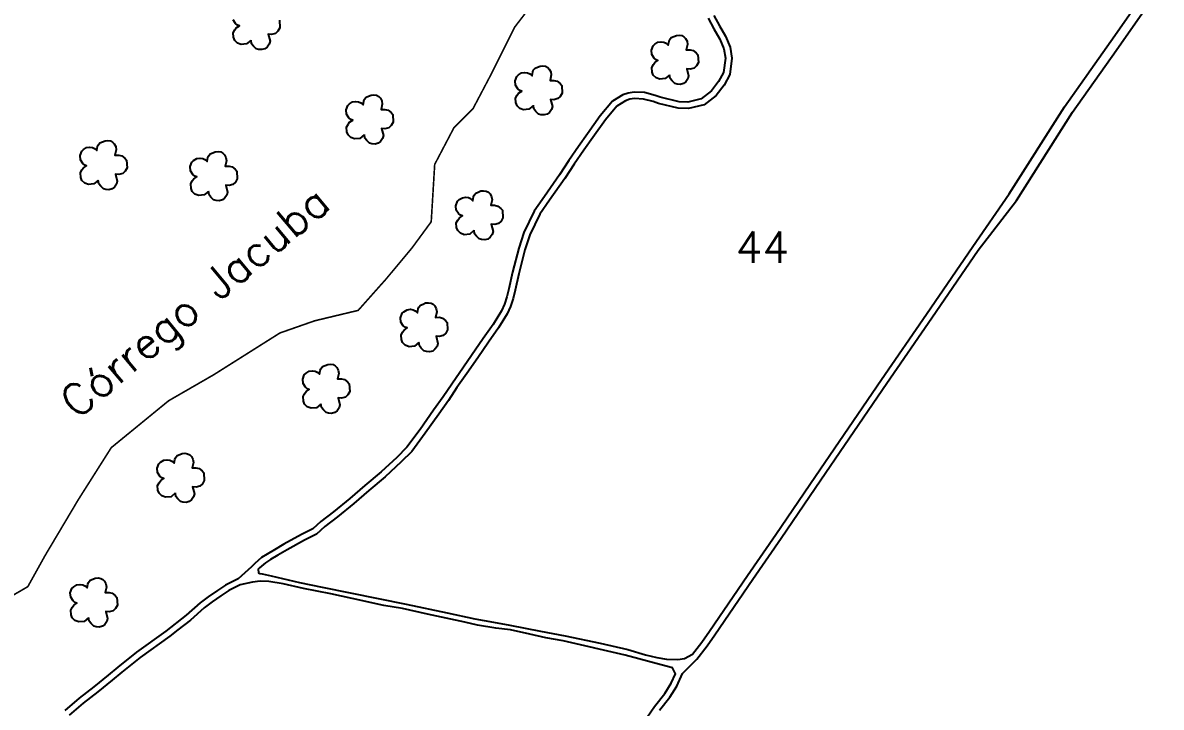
# Model space of a CAD drawing. Extents: x 745198 to 748348, y 7820251 to 7824706.
# Drawn here: x 746280 to 746989, y 7821299 to 7821725 of the extents above; entities that cross this region are included whole.
import ezdxf

# ---------------------------------------------------------------- set-up
doc = ezdxf.new("R2010")
doc.units = 0
doc.header["$MEASUREMENT"] = 0
doc.linetypes.add('CONTINUO', pattern=[0])
for name, color, linetype in [('0114000438', 1, 'Continuous'), ('0114000438044', 5, 'Continuous'), ('0114000438045', 5, 'Continuous'), ('CORREGO', 174, 'Continuous'), ('SIMBOLO ARVORE', 118, 'Continuous'), ('TEXTO_NUN_TAL', 7, 'Continuous')]:
    doc.layers.add(name, color=color, linetype=linetype)
doc.layers.add('TEXTO_DIVERSOS', color=7, linetype='Continuous', lineweight=5)
doc.styles.add('SIMPLEX', font='simplex', dxfattribs={"height": 0.2})

msp = doc.modelspace()

# ---------------------------------------------------------------- linework, layer by layer
at = {"layer": '0114000438'}
for points in [[(746676.5, 7821296.87), (746682.94, 7821305.06), (746687.31, 7821311.89), (746690.86, 7821319.7), (746699.66, 7821328.67), (746706.09, 7821336.94), (746710.9, 7821343.95), (746734.59, 7821378.61), (746752.16, 7821404.19), (746776.87, 7821440.47), (746791.61, 7821462.08), (746817.99, 7821500.6), (746846.17, 7821541.37), (746875.02, 7821583.49), (746898.87, 7821614.53), (746933.78, 7821669.49), (746960.86, 7821707.84), (746989.01, 7821748.22)], [(746706.69, 7821727.98), (746710.37, 7821721.28), (746713.97, 7821714.99), (746716.56, 7821708.88), (746717.49, 7821703.11), (746716.34, 7821694.26), (746713.28, 7821688.54), (746708.92, 7821682.7), (746702.51, 7821677.68), (746694.04, 7821675.68), (746688.68, 7821675.93), (746676.89, 7821678.71), (746673.69, 7821679.86), (746667.07, 7821681.63), (746660.58, 7821681.92), (746657.02, 7821681.38), (746653.58, 7821680.27), (746647.2, 7821676.25), (746639.56, 7821667.16), (746631.59, 7821656.01), (746625.95, 7821648.01), (746620.06, 7821639.34), (746614.1, 7821630.49), (746604.73, 7821616.92), (746598.44, 7821607.85), (746591.97, 7821594.47), (746588.72, 7821584.85), (746584.88, 7821569.7), (746582.67, 7821559.48), (746581.39, 7821554.49), (746579.91, 7821549.84), (746578.02, 7821545.64), (746572.82, 7821537.28), (746566.59, 7821528.43), (746546.99, 7821500.11), (746541.63, 7821492.14), (746535.75, 7821483.75), (746527.33, 7821471.83), (746519.07, 7821460.76), (746512.77, 7821454.44), (746503, 7821445.33), (746492.84, 7821436.88), (746483.51, 7821428.81), (746473.4, 7821420.41), (746465.49, 7821414.42), (746460.48, 7821410), (746453.33, 7821406.48), (746442.47, 7821400.36), (746436.58, 7821396.91), (746432.11, 7821394.2), (746428.59, 7821392.01), (746424.39, 7821388.41), (746422.35, 7821386.18), (746413.93, 7821378.77), (746406.13, 7821374.88), (746401.03, 7821371.47), (746395.37, 7821367.6), (746390.23, 7821363.8), (746381.62, 7821356.14), (746368.95, 7821346.24), (746350.57, 7821333.02), (746338.99, 7821323.65), (746333.04, 7821318.73), (746324.06, 7821311.46), (746314.88, 7821304.46), (746305.95, 7821296.77)]]:
    msp.add_lwpolyline(points, dxfattribs=at)
at = {"layer": '0114000438044', "color": 5}
msp.add_lwpolyline([(746710.29, 7821729.73), (746713.86, 7821723.24), (746717.56, 7821716.77), (746720.43, 7821710), (746721.53, 7821703.17), (746720.21, 7821693.02), (746716.67, 7821686.39), (746711.81, 7821679.88), (746704.29, 7821673.99), (746694.42, 7821671.65), (746688.13, 7821671.95), (746675.76, 7821674.87), (746672.5, 7821676.03), (746666.46, 7821677.65), (746660.79, 7821677.91), (746657.94, 7821677.47), (746655.29, 7821676.62), (746649.86, 7821673.2), (746642.72, 7821664.7), (746634.85, 7821653.69), (746629.24, 7821645.74), (746623.37, 7821637.09), (746617.4, 7821628.23), (746608.02, 7821614.64), (746601.91, 7821605.83), (746595.68, 7821592.96), (746592.56, 7821583.72), (746588.78, 7821568.78), (746586.56, 7821558.56), (746585.24, 7821553.39), (746583.65, 7821548.41), (746581.56, 7821543.76), (746576.16, 7821535.07), (746569.87, 7821526.14), (746563.22, 7821516.53), (746556.41, 7821506.69), (746550.29, 7821497.86), (746544.92, 7821489.87), (746539.02, 7821481.44), (746530.56, 7821469.48), (746522.11, 7821458.14), (746515.55, 7821451.57), (746505.65, 7821442.33), (746495.43, 7821433.82), (746486.1, 7821425.76), (746475.89, 7821417.28), (746468.02, 7821411.32), (746462.73, 7821406.65), (746455.2, 7821402.94), (746444.46, 7821396.89), (746438.62, 7821393.47), (746434.2, 7821390.79), (746430.96, 7821388.78), (746427.18, 7821385.53), (746426.48, 7821384.76), (746426.65, 7821382.52), (746427.57, 7821382.14), (746428.95, 7821381.92), (746434.49, 7821380.58), (746452.29, 7821376.48), (746466.36, 7821373.52), (746518.55, 7821362.96), (746544.22, 7821357.57), (746561.51, 7821353.82), (746573.05, 7821351.8), (746583.14, 7821349.91), (746602.38, 7821346.07), (746617.78, 7821343.28), (746639.53, 7821338.65), (746656.73, 7821334.64), (746667.75, 7821331.49), (746674.77, 7821329.84), (746680.8, 7821328.78), (746687.96, 7821328.47), (746691.97, 7821329.08), (746697.02, 7821331.79), (746702.86, 7821339.3), (746707.6, 7821346.21), (746731.29, 7821380.87), (746748.86, 7821406.45), (746773.56, 7821442.72), (746788.31, 7821464.34), (746814.69, 7821502.87), (746842.87, 7821543.64), (746871.72, 7821585.75), (746894.29, 7821618.53), (746928.84, 7821672.89), (746957.62, 7821713.62), (746987.27, 7821756.29)], dxfattribs=at)
at = {"layer": '0114000438045', "color": 5}
msp.add_lwpolyline([(746662, 7821282.65), (746673.27, 7821299.23), (746679.67, 7821307.38), (746683.79, 7821313.8), (746686.43, 7821319.63), (746684.59, 7821323.35), (746677.45, 7821325.27), (746655.14, 7821331.19), (746616.36, 7821340.11), (746605.71, 7821342.06), (746595.59, 7821344.34), (746583.64, 7821346.92), (746574.49, 7821348.09), (746563.05, 7821350), (746555.21, 7821351.8), (746543.61, 7821354.19), (746531.87, 7821356.66), (746516.25, 7821360.24), (746504.77, 7821362.24), (746484.93, 7821366.6), (746471.71, 7821369.32), (746454.72, 7821372.66), (746441.93, 7821375.61), (746433.06, 7821377.2), (746427.74, 7821377.28), (746422.82, 7821376.77), (746415.3, 7821374.99), (746408.14, 7821371.41), (746403.27, 7821368.15), (746397.69, 7821364.34), (746392.76, 7821360.69), (746384.19, 7821353.07), (746376.35, 7821346.94), (746371.35, 7821343.04), (746353, 7821329.84), (746341.53, 7821320.55), (746335.57, 7821315.63), (746326.53, 7821308.31), (746317.4, 7821301.35), (746308.69, 7821293.86)], dxfattribs=at)
at = {"layer": 'CORREGO', "const_width": 1}
msp.add_lwpolyline([(746249.34, 7821354.38), (746282.92, 7821373.87), (746293.75, 7821393.35), (746314.34, 7821427.99), (746334.92, 7821460.47), (746370.67, 7821489.7), (746398.83, 7821505.94), (746440, 7821531.92), (746461.66, 7821539.5), (746488.74, 7821545.99), (746506.08, 7821565.48), (746522.33, 7821584.97), (746534.24, 7821601.2), (746536.41, 7821636.93), (746548.33, 7821659.66), (746560.24, 7821671.57), (746571.07, 7821692.14), (746586.24, 7821722.45), (746597.07, 7821736.52)], dxfattribs=at)
at = {"layer": 'SIMBOLO ARVORE', "linetype": 'CONTINUO'}
for points in [[(746421.9, 7821714.18, 0), (746419.26, 7821711.97, 0), (746415.9, 7821711.58, 0), (746413.5, 7821712.51, 0), (746411.81, 7821714.18, 0), (746411.11, 7821716.09, 0), (746410.92, 7821718.91, 0), (746411.83, 7821720.69, 0), (746412.8, 7821722.01, 0), (746414.73, 7821723.32, 0), (746413.5, 7821723.71, 0), (746412.29, 7821724.72, 0), (746410.86, 7821726.96, 0)], [(746439.65, 7821726.79, 0), (746439.93, 7821722.08, 0), (746438.77, 7821719.97, 0), (746437.24, 7821718.56, 0), (746434.82, 7821717.91, 0), (746432.7, 7821718.1, 0), (746433.83, 7821713.69, 0), (746433.31, 7821711.82, 0), (746432.04, 7821710.02, 0), (746430.64, 7821708.91, 0), (746428.64, 7821708.42, 0), (746426.67, 7821708.54, 0), (746425.19, 7821708.96, 0), (746423.49, 7821710.63, 0), (746422.33, 7821712.13, 0), (746421.98, 7821714.41, 0)], [(746682.68, 7821692.57, 0), (746680.04, 7821690.35, 0), (746676.68, 7821689.96, 0), (746674.28, 7821690.89, 0), (746672.59, 7821692.56, 0), (746671.89, 7821694.47, 0), (746671.7, 7821697.29, 0), (746672.61, 7821699.08, 0), (746673.58, 7821700.39, 0), (746675.51, 7821701.7, 0), (746674.28, 7821702.1, 0), (746673.07, 7821703.1, 0), (746671.64, 7821705.35, 0), (746671.38, 7821708.02, 0), (746672.41, 7821710.81, 0), (746673.49, 7821711.81, 0), (746675.47, 7821713.02, 0), (746677.54, 7821713.29, 0), (746679.19, 7821713.06, 0), (746680.5, 7821712.45, 0), (746681.94, 7821711.17, 0), (746682.37, 7821713.62, 0), (746682.73, 7821714.6, 0), (746683.8, 7821715.95, 0), (746685.4, 7821716.54, 0), (746686.96, 7821717.23, 0), (746688.71, 7821717.39, 0), (746690.36, 7821717.15, 0), (746691.71, 7821716.44, 0), (746692.71, 7821715.36, 0), (746693.59, 7821713.63, 0), (746693.93, 7821711.71, 0), (746693.13, 7821708.29, 0), (746695.53, 7821708.32, 0), (746697.52, 7821707.85, 0), (746699.39, 7821706.36, 0), (746700.43, 7821705.18, 0), (746700.71, 7821700.46, 0), (746699.55, 7821698.35, 0), (746698.02, 7821696.94, 0), (746695.6, 7821696.3, 0), (746693.48, 7821696.48, 0), (746694.61, 7821692.08, 0), (746694.09, 7821690.2, 0), (746692.82, 7821688.41, 0), (746691.42, 7821687.29, 0), (746689.42, 7821686.8, 0), (746687.45, 7821686.92, 0), (746685.97, 7821687.34, 0), (746684.27, 7821689.01, 0), (746683.11, 7821690.51, 0), (746682.76, 7821692.79, 0)], [(746597.79, 7821673.51, 0), (746595.14, 7821671.29, 0), (746591.79, 7821670.9, 0), (746589.39, 7821671.83, 0), (746587.7, 7821673.5, 0), (746586.99, 7821675.41, 0), (746586.8, 7821678.23, 0), (746587.72, 7821680.02, 0), (746588.69, 7821681.33, 0), (746590.62, 7821682.65, 0), (746589.39, 7821683.04, 0), (746588.18, 7821684.04, 0), (746586.75, 7821686.29, 0), (746586.49, 7821688.97, 0), (746587.52, 7821691.75, 0), (746588.6, 7821692.75, 0), (746590.58, 7821693.96, 0), (746592.65, 7821694.24, 0), (746594.3, 7821694, 0), (746595.61, 7821693.39, 0), (746597.05, 7821692.11, 0), (746597.48, 7821694.56, 0), (746597.84, 7821695.54, 0), (746598.91, 7821696.9, 0), (746600.51, 7821697.48, 0), (746602.07, 7821698.17, 0), (746603.82, 7821698.33, 0), (746605.47, 7821698.1, 0), (746606.82, 7821697.38, 0), (746607.82, 7821696.3, 0), (746608.7, 7821694.58, 0), (746609.04, 7821692.65, 0), (746608.24, 7821689.23, 0), (746610.64, 7821689.27, 0), (746612.63, 7821688.79, 0), (746614.5, 7821687.3, 0), (746615.54, 7821686.12, 0), (746615.82, 7821681.4, 0), (746614.66, 7821679.29, 0), (746613.13, 7821677.88, 0), (746610.71, 7821677.24, 0), (746608.59, 7821677.42, 0), (746609.72, 7821673.02, 0), (746609.2, 7821671.14, 0), (746607.93, 7821669.35, 0), (746606.53, 7821668.23, 0), (746604.53, 7821667.74, 0), (746602.56, 7821667.86, 0), (746601.08, 7821668.28, 0), (746599.38, 7821669.95, 0), (746598.22, 7821671.45, 0), (746597.87, 7821673.74, 0)], [(746492.52, 7821655.37, 0), (746489.87, 7821653.15, 0), (746486.51, 7821652.77, 0), (746484.12, 7821653.7, 0), (746482.42, 7821655.36, 0), (746481.72, 7821657.28, 0), (746481.53, 7821660.1, 0), (746482.45, 7821661.88, 0), (746483.41, 7821663.2, 0), (746485.35, 7821664.51, 0), (746484.12, 7821664.9, 0), (746482.9, 7821665.9, 0), (746481.48, 7821668.15, 0), (746481.22, 7821670.83, 0), (746482.25, 7821673.62, 0), (746483.33, 7821674.62, 0), (746485.3, 7821675.82, 0), (746487.37, 7821676.1, 0), (746489.03, 7821675.86, 0), (746490.34, 7821675.26, 0), (746491.77, 7821673.98, 0), (746492.2, 7821676.42, 0), (746492.57, 7821677.4, 0), (746493.64, 7821678.76, 0), (746495.24, 7821679.34, 0), (746496.79, 7821680.04, 0), (746498.55, 7821680.2, 0), (746500.2, 7821679.96, 0), (746501.55, 7821679.25, 0), (746502.55, 7821678.17, 0), (746503.42, 7821676.44, 0), (746503.77, 7821674.52, 0), (746502.97, 7821671.09, 0), (746505.37, 7821671.13, 0), (746507.36, 7821670.65, 0), (746509.23, 7821669.17, 0), (746510.27, 7821667.98, 0), (746510.55, 7821663.27, 0), (746509.39, 7821661.15, 0), (746507.85, 7821659.75, 0), (746505.44, 7821659.1, 0), (746503.32, 7821659.29, 0), (746504.45, 7821654.88, 0), (746503.93, 7821653.01, 0), (746502.66, 7821651.21, 0), (746501.25, 7821650.1, 0), (746499.26, 7821649.61, 0), (746497.29, 7821649.73, 0), (746495.8, 7821650.15, 0), (746494.11, 7821651.81, 0), (746492.95, 7821653.32, 0), (746492.6, 7821655.6, 0)], [(746326.76, 7821626.95, 0), (746324.12, 7821624.73, 0), (746320.76, 7821624.34, 0), (746318.37, 7821625.27, 0), (746316.67, 7821626.94, 0), (746315.97, 7821628.85, 0), (746315.78, 7821631.67, 0), (746316.69, 7821633.45, 0), (746317.66, 7821634.77, 0), (746319.59, 7821636.08, 0), (746318.36, 7821636.48, 0), (746317.15, 7821637.48, 0), (746315.72, 7821639.73, 0), (746315.46, 7821642.4, 0), (746316.49, 7821645.19, 0), (746317.58, 7821646.19, 0), (746319.55, 7821647.4, 0), (746321.62, 7821647.67, 0), (746323.28, 7821647.44, 0), (746324.58, 7821646.83, 0), (746326.02, 7821645.55, 0), (746326.45, 7821648, 0), (746326.82, 7821648.98, 0), (746327.89, 7821650.33, 0), (746329.48, 7821650.92, 0), (746331.04, 7821651.61, 0), (746332.79, 7821651.77, 0), (746334.45, 7821651.53, 0), (746335.79, 7821650.82, 0), (746336.79, 7821649.74, 0), (746337.67, 7821648.01, 0), (746338.01, 7821646.09, 0), (746337.22, 7821642.67, 0), (746339.62, 7821642.7, 0), (746341.6, 7821642.23, 0), (746343.47, 7821640.74, 0), (746344.51, 7821639.56, 0), (746344.79, 7821634.84, 0), (746343.64, 7821632.73, 0), (746342.1, 7821631.32, 0), (746339.68, 7821630.68, 0), (746337.56, 7821630.86, 0), (746338.69, 7821626.46, 0), (746338.17, 7821624.58, 0), (746336.9, 7821622.79, 0), (746335.5, 7821621.67, 0), (746333.51, 7821621.18, 0), (746331.53, 7821621.3, 0), (746330.05, 7821621.72, 0), (746328.35, 7821623.39, 0), (746327.2, 7821624.89, 0), (746326.84, 7821627.17, 0)], [(746395.42, 7821620.09, 0), (746392.77, 7821617.87, 0), (746389.42, 7821617.48, 0), (746387.02, 7821618.41, 0), (746385.33, 7821620.08, 0), (746384.62, 7821621.99, 0), (746384.43, 7821624.81, 0), (746385.35, 7821626.59, 0), (746386.32, 7821627.91, 0), (746388.25, 7821629.22, 0), (746387.02, 7821629.61, 0), (746385.81, 7821630.62, 0), (746384.38, 7821632.87, 0), (746384.12, 7821635.54, 0), (746385.15, 7821638.33, 0), (746386.23, 7821639.33, 0), (746388.2, 7821640.53, 0), (746390.28, 7821640.81, 0), (746391.93, 7821640.58, 0), (746393.24, 7821639.97, 0), (746394.67, 7821638.69, 0), (746395.11, 7821641.14, 0), (746395.47, 7821642.11, 0), (746396.54, 7821643.47, 0), (746398.14, 7821644.06, 0), (746399.7, 7821644.75, 0), (746401.45, 7821644.91, 0), (746403.1, 7821644.67, 0), (746404.45, 7821643.96, 0), (746405.45, 7821642.88, 0), (746406.32, 7821641.15, 0), (746406.67, 7821639.23, 0), (746405.87, 7821635.8, 0), (746408.27, 7821635.84, 0), (746410.26, 7821635.36, 0), (746412.13, 7821633.88, 0), (746413.17, 7821632.7, 0), (746413.45, 7821627.98, 0), (746412.29, 7821625.87, 0), (746410.76, 7821624.46, 0), (746408.34, 7821623.81, 0), (746406.22, 7821624, 0), (746407.35, 7821619.6, 0), (746406.83, 7821617.72, 0), (746405.56, 7821615.93, 0), (746404.16, 7821614.81, 0), (746402.16, 7821614.32, 0), (746400.19, 7821614.44, 0), (746398.71, 7821614.86, 0), (746397.01, 7821616.53, 0), (746395.85, 7821618.03, 0), (746395.5, 7821620.31, 0)], [(746560.87, 7821595.72, 0), (746558.22, 7821593.5, 0), (746554.87, 7821593.11, 0), (746552.47, 7821594.04, 0), (746550.78, 7821595.71, 0), (746550.07, 7821597.62, 0), (746549.88, 7821600.45, 0), (746550.8, 7821602.23, 0), (746551.77, 7821603.55, 0), (746553.7, 7821604.86, 0), (746552.47, 7821605.25, 0), (746551.26, 7821606.25, 0), (746549.83, 7821608.5, 0), (746549.57, 7821611.18, 0), (746550.6, 7821613.97, 0), (746551.68, 7821614.96, 0), (746553.65, 7821616.17, 0), (746555.73, 7821616.45, 0), (746557.38, 7821616.21, 0), (746558.69, 7821615.61, 0), (746560.12, 7821614.32, 0), (746560.56, 7821616.77, 0), (746560.92, 7821617.75, 0), (746561.99, 7821619.11, 0), (746563.59, 7821619.69, 0), (746565.15, 7821620.38, 0), (746566.9, 7821620.54, 0), (746568.55, 7821620.31, 0), (746569.9, 7821619.6, 0), (746570.9, 7821618.52, 0), (746571.77, 7821616.79, 0), (746572.12, 7821614.87, 0), (746571.32, 7821611.44, 0), (746573.72, 7821611.48, 0), (746575.71, 7821611, 0), (746577.58, 7821609.52, 0), (746578.62, 7821608.33, 0), (746578.9, 7821603.61, 0), (746577.74, 7821601.5, 0), (746576.21, 7821600.09, 0), (746573.79, 7821599.45, 0), (746571.67, 7821599.64, 0), (746572.8, 7821595.23, 0), (746572.28, 7821593.35, 0), (746571.01, 7821591.56, 0), (746569.61, 7821590.44, 0), (746567.61, 7821589.95, 0), (746565.64, 7821590.07, 0), (746564.16, 7821590.49, 0), (746562.46, 7821592.16, 0), (746561.3, 7821593.67, 0), (746560.95, 7821595.95, 0)], [(746526.44, 7821525.93, 0), (746523.8, 7821523.71, 0), (746520.44, 7821523.32, 0), (746518.05, 7821524.25, 0), (746516.35, 7821525.92, 0), (746515.65, 7821527.83, 0), (746515.46, 7821530.65, 0), (746516.37, 7821532.43, 0), (746517.34, 7821533.75, 0), (746519.27, 7821535.06, 0), (746518.04, 7821535.46, 0), (746516.83, 7821536.46, 0), (746515.4, 7821538.71, 0), (746515.14, 7821541.38, 0), (746516.17, 7821544.17, 0), (746517.26, 7821545.17, 0), (746519.23, 7821546.38, 0), (746521.3, 7821546.65, 0), (746522.96, 7821546.42, 0), (746524.26, 7821545.81, 0), (746525.7, 7821544.53, 0), (746526.13, 7821546.98, 0), (746526.49, 7821547.96, 0), (746527.57, 7821549.31, 0), (746529.16, 7821549.9, 0), (746530.72, 7821550.59, 0), (746532.47, 7821550.75, 0), (746534.13, 7821550.51, 0), (746535.47, 7821549.8, 0), (746536.47, 7821548.72, 0), (746537.35, 7821546.99, 0), (746537.69, 7821545.07, 0), (746536.9, 7821541.65, 0), (746539.3, 7821541.68, 0), (746541.28, 7821541.21, 0), (746543.15, 7821539.72, 0), (746544.19, 7821538.54, 0), (746544.47, 7821533.82, 0), (746543.32, 7821531.71, 0), (746541.78, 7821530.3, 0), (746539.36, 7821529.66, 0), (746537.24, 7821529.84, 0), (746538.37, 7821525.44, 0), (746537.85, 7821523.56, 0), (746536.58, 7821521.77, 0), (746535.18, 7821520.65, 0), (746533.19, 7821520.16, 0), (746531.21, 7821520.28, 0), (746529.73, 7821520.7, 0), (746528.03, 7821522.37, 0), (746526.88, 7821523.87, 0), (746526.52, 7821526.15, 0)], [(746465.46, 7821487.59, 0), (746462.81, 7821485.37, 0), (746459.46, 7821484.98, 0), (746457.06, 7821485.91, 0), (746455.37, 7821487.58, 0), (746454.66, 7821489.49, 0), (746454.47, 7821492.32, 0), (746455.39, 7821494.1, 0), (746456.36, 7821495.42, 0), (746458.29, 7821496.73, 0), (746457.06, 7821497.12, 0), (746455.85, 7821498.12, 0), (746454.42, 7821500.37, 0), (746454.16, 7821503.05, 0), (746455.19, 7821505.83, 0), (746456.27, 7821506.83, 0), (746458.25, 7821508.04, 0), (746460.32, 7821508.32, 0), (746461.97, 7821508.08, 0), (746463.28, 7821507.47, 0), (746464.72, 7821506.19, 0), (746465.15, 7821508.64, 0), (746465.51, 7821509.62, 0), (746466.58, 7821510.98, 0), (746468.18, 7821511.56, 0), (746469.74, 7821512.25, 0), (746471.49, 7821512.41, 0), (746473.14, 7821512.18, 0), (746474.49, 7821511.47, 0), (746475.49, 7821510.39, 0), (746476.37, 7821508.66, 0), (746476.71, 7821506.73, 0), (746475.91, 7821503.31, 0), (746478.31, 7821503.35, 0), (746480.3, 7821502.87, 0), (746482.17, 7821501.39, 0), (746483.21, 7821500.2, 0), (746483.49, 7821495.48, 0), (746482.33, 7821493.37, 0), (746480.8, 7821491.96, 0), (746478.38, 7821491.32, 0), (746476.26, 7821491.5, 0), (746477.39, 7821487.1, 0), (746476.87, 7821485.22, 0), (746475.6, 7821483.43, 0), (746474.2, 7821482.31, 0), (746472.2, 7821481.82, 0), (746470.23, 7821481.94, 0), (746468.75, 7821482.36, 0), (746467.05, 7821484.03, 0), (746465.89, 7821485.54, 0), (746465.54, 7821487.82, 0)], [(746374.81, 7821432.14, 0), (746372.17, 7821429.92, 0), (746368.81, 7821429.54, 0), (746366.42, 7821430.47, 0), (746364.72, 7821432.13, 0), (746364.02, 7821434.05, 0), (746363.83, 7821436.87, 0), (746364.75, 7821438.65, 0), (746365.71, 7821439.97, 0), (746367.64, 7821441.28, 0), (746366.41, 7821441.67, 0), (746365.2, 7821442.67, 0), (746363.77, 7821444.92, 0), (746363.52, 7821447.6, 0), (746364.55, 7821450.39, 0), (746365.63, 7821451.39, 0), (746367.6, 7821452.59, 0), (746369.67, 7821452.87, 0), (746371.33, 7821452.63, 0), (746372.64, 7821452.03, 0), (746374.07, 7821450.75, 0), (746374.5, 7821453.19, 0), (746374.87, 7821454.17, 0), (746375.94, 7821455.53, 0), (746377.54, 7821456.11, 0), (746379.09, 7821456.81, 0), (746380.84, 7821456.97, 0), (746382.5, 7821456.73, 0), (746383.85, 7821456.02, 0), (746384.85, 7821454.94, 0), (746385.72, 7821453.21, 0), (746386.06, 7821451.29, 0), (746385.27, 7821447.86, 0), (746387.67, 7821447.9, 0), (746389.65, 7821447.42, 0), (746391.53, 7821445.94, 0), (746392.56, 7821444.75, 0), (746392.85, 7821440.03, 0), (746391.69, 7821437.92, 0), (746390.15, 7821436.52, 0), (746387.73, 7821435.87, 0), (746385.61, 7821436.06, 0), (746386.75, 7821431.65, 0), (746386.23, 7821429.77, 0), (746384.95, 7821427.98, 0), (746383.55, 7821426.87, 0), (746381.56, 7821426.38, 0), (746379.58, 7821426.5, 0), (746378.1, 7821426.92, 0), (746376.4, 7821428.58, 0), (746375.25, 7821430.09, 0), (746374.9, 7821432.37, 0)], [(746320.71, 7821354.48, 0), (746318.07, 7821352.27, 0), (746314.71, 7821351.88, 0), (746312.32, 7821352.81, 0), (746310.62, 7821354.48, 0), (746309.92, 7821356.39, 0), (746309.73, 7821359.21, 0), (746310.65, 7821360.99, 0), (746311.61, 7821362.31, 0), (746313.55, 7821363.62, 0), (746312.32, 7821364.01, 0), (746311.1, 7821365.02, 0), (746309.68, 7821367.26, 0), (746309.42, 7821369.94, 0), (746310.45, 7821372.73, 0), (746311.53, 7821373.73, 0), (746313.5, 7821374.93, 0), (746315.57, 7821375.21, 0), (746317.23, 7821374.97, 0), (746318.54, 7821374.37, 0), (746319.97, 7821373.09, 0), (746320.4, 7821375.54, 0), (746320.77, 7821376.51, 0), (746321.84, 7821377.87, 0), (746323.44, 7821378.46, 0), (746324.99, 7821379.15, 0), (746326.75, 7821379.31, 0), (746328.4, 7821379.07, 0), (746329.75, 7821378.36, 0), (746330.75, 7821377.28, 0), (746331.62, 7821375.55, 0), (746331.97, 7821373.63, 0), (746331.17, 7821370.2, 0), (746333.57, 7821370.24, 0), (746335.56, 7821369.76, 0), (746337.43, 7821368.28, 0), (746338.47, 7821367.09, 0), (746338.75, 7821362.38, 0), (746337.59, 7821360.27, 0), (746336.05, 7821358.86, 0), (746333.64, 7821358.21, 0), (746331.51, 7821358.4, 0), (746332.65, 7821353.99, 0), (746332.13, 7821352.12, 0), (746330.85, 7821350.32, 0), (746329.45, 7821349.21, 0), (746327.46, 7821348.72, 0), (746325.49, 7821348.84, 0), (746324, 7821349.26, 0), (746322.31, 7821350.93, 0), (746321.15, 7821352.43, 0), (746320.8, 7821354.71, 0)]]:
    msp.add_polyline3d(points, dxfattribs=at)

# ---------------------------------------------------------------- texts
at = {"layer": 'TEXTO_DIVERSOS', "linetype": 'Continuous', "insert": (746389.07, 7821549.07), "char_height": 19.5, "width": 353.3829, "attachment_point": 5, "rotation": 39.75413, "style": 'SIMPLEX'}
msp.add_mtext('Córrego Jacuba', dxfattribs=at)
at = {"layer": 'TEXTO_NUN_TAL', "linetype": 'Continuous', "style": 'SIMPLEX'}
msp.add_text('44', height=19.5, dxfattribs=at).set_placement((746723.88, 7821575.71, -611.04))

doc.saveas('drawing.dxf')
